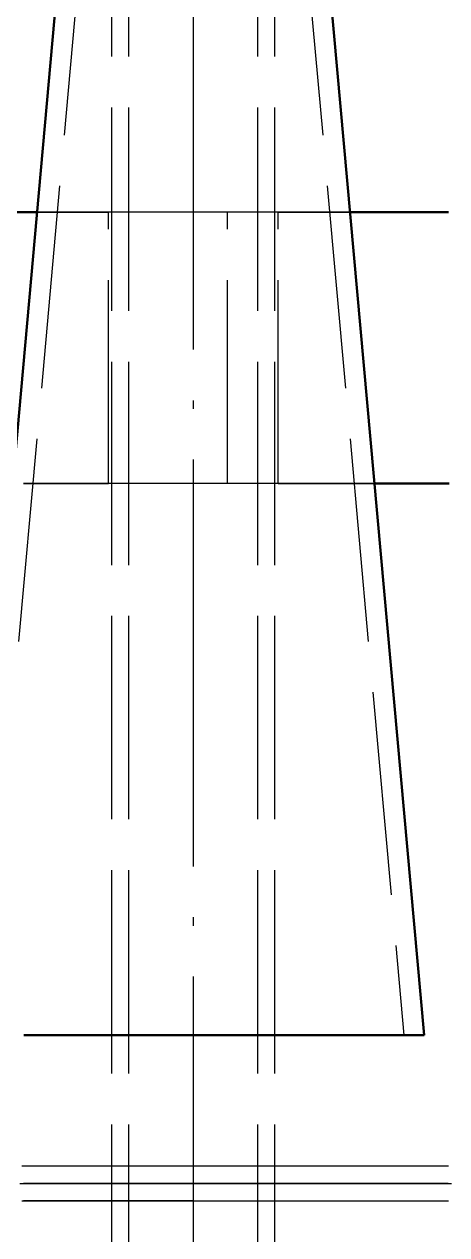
# Model space of a CAD drawing. Header units: millimetres. Extents: x 0 to 420, y 0 to 297.
# Drawn here: x 184.48 to 190.71, y 165.44 to 183.3 of the extents above; entities that cross this region are included whole.
import ezdxf

# ---------------------------------------------------------------- set-up
doc = ezdxf.new("R2010")
doc.units = ezdxf.units.MM
doc.linetypes.add('ISO02-TRAZOS', pattern=[3.75, 3, -0.75])
doc.linetypes.add('ISO04-TRAZO-PUNTO', pattern=[7.625, 6, -0.75, 0.125, -0.75])
for name, color, linetype, lineweight in [('01-VISIBLE', 7, 'CONTINUOUS', 50), ('02-OCULTA', 4, 'ISO02-TRAZOS', 25), ('03-EJE', 1, 'ISO04-TRAZO-PUNTO', 25)]:
    doc.layers.add(name, color=color, linetype=linetype, lineweight=lineweight)

msp = doc.modelspace()

# ---------------------------------------------------------------- linework, layer by layer
at = {"layer": '01-VISIBLE'}
for p, q in [((185.375, 188.385), (183.575, 168.385)), ((188.575, 188.385), (190.375, 168.385)), ((184.667, 180.525), (168.753, 180.525))]:
    msp.add_line(p, q, dxfattribs=at)
for points in [[(189.282, 180.525), (189.332, 180.525), (189.382, 180.525), (189.432, 180.525), (189.482, 180.525), (189.532, 180.525), (189.583, 180.525), (189.633, 180.525), (189.683, 180.525), (189.733, 180.525), (189.783, 180.525), (189.833, 180.525), (189.883, 180.525), (189.933, 180.525), (189.983, 180.525), (190.033, 180.525), (190.083, 180.525), (190.133, 180.525), (190.183, 180.525), (190.233, 180.525), (190.284, 180.525), (190.334, 180.525), (190.384, 180.525), (190.434, 180.525), (190.484, 180.525), (190.534, 180.525), (190.584, 180.525), (190.634, 180.525), (190.684, 180.525), (190.734, 180.525)], [(189.642, 176.525), (189.692, 176.525), (189.742, 176.525), (189.792, 176.525), (189.842, 176.525), (189.892, 176.525), (189.942, 176.525), (189.992, 176.525), (190.042, 176.525), (190.092, 176.525), (190.142, 176.525), (190.192, 176.525), (190.242, 176.525), (190.292, 176.525), (190.343, 176.525), (190.393, 176.525), (190.443, 176.525), (190.493, 176.525), (190.543, 176.525), (190.593, 176.525), (190.643, 176.525), (190.693, 176.525), (190.743, 176.525)], [(186.975, 168.385), (186.925, 168.385), (186.875, 168.385), (186.825, 168.385), (186.775, 168.385), (186.725, 168.385), (186.675, 168.385), (186.625, 168.385), (186.575, 168.385), (186.525, 168.385), (186.475, 168.385), (186.425, 168.385), (186.375, 168.385), (186.325, 168.385), (186.275, 168.385), (186.225, 168.385), (186.175, 168.385), (186.125, 168.385), (186.075, 168.385), (186.025, 168.385), (185.975, 168.385), (185.925, 168.385), (185.875, 168.385), (185.825, 168.385), (185.775, 168.385), (185.725, 168.385), (185.675, 168.385), (185.625, 168.385), (185.575, 168.385), (185.525, 168.385), (185.475, 168.385), (185.425, 168.385), (185.375, 168.385), (185.325, 168.385), (185.275, 168.385), (185.225, 168.385), (185.175, 168.385), (185.125, 168.385), (185.075, 168.385), (185.025, 168.385), (184.975, 168.385), (184.925, 168.385), (184.875, 168.385), (184.825, 168.385), (184.775, 168.385), (184.725, 168.385), (184.675, 168.385), (184.625, 168.385), (184.575, 168.385), (184.525, 168.385), (184.475, 168.385)], [(190.375, 168.385), (190.325, 168.385), (190.275, 168.385), (190.225, 168.385), (190.175, 168.385), (190.125, 168.385), (190.075, 168.385), (190.025, 168.385), (189.975, 168.385), (189.925, 168.385), (189.875, 168.385), (189.825, 168.385), (189.775, 168.385), (189.725, 168.385), (189.675, 168.385), (189.625, 168.385), (189.575, 168.385), (189.525, 168.385), (189.475, 168.385), (189.425, 168.385), (189.375, 168.385), (189.325, 168.385), (189.275, 168.385), (189.225, 168.385), (189.175, 168.385), (189.125, 168.385), (189.075, 168.385), (189.025, 168.385), (188.975, 168.385), (188.925, 168.385), (188.875, 168.385), (188.825, 168.385), (188.775, 168.385), (188.725, 168.385), (188.675, 168.385), (188.625, 168.385), (188.575, 168.385), (188.525, 168.385), (188.475, 168.385), (188.425, 168.385), (188.375, 168.385), (188.325, 168.385), (188.275, 168.385), (188.225, 168.385), (188.175, 168.385), (188.125, 168.385), (188.075, 168.385), (188.025, 168.385), (187.975, 168.385), (187.925, 168.385), (187.875, 168.385), (187.825, 168.385), (187.775, 168.385), (187.725, 168.385), (187.675, 168.385), (187.625, 168.385), (187.575, 168.385), (187.525, 168.385), (187.475, 168.385), (187.425, 168.385), (187.375, 168.385), (187.325, 168.385), (187.275, 168.385), (187.225, 168.385), (187.175, 168.385), (187.125, 168.385), (187.075, 168.385), (187.025, 168.385), (186.975, 168.385)]]:
    msp.add_lwpolyline(points, dxfattribs=at)
at = {"layer": '02-OCULTA'}
for p, q in [((185.775, 160.32), (185.775, 217.31)), ((186.025, 160.32), (186.025, 217.31)), ((187.925, 160.32), (187.925, 217.31)), ((188.175, 160.32), (188.175, 217.31)), ((185.675, 188.385), (183.875, 168.385)), ((188.275, 188.385), (190.075, 168.385)), ((187.475, 180.525), (160, 180.525)), ((187.475, 180.525), (184.667, 180.525)), ((185.725, 176.525), (185.725, 180.525)), ((185.725, 176.525), (185.725, 180.525)), ((188.225, 180.525), (185.725, 180.525)), ((185.725, 176.525), (185.725, 180.525)), ((188.225, 180.525), (185.725, 180.525)), ((185.725, 176.525), (185.725, 180.525)), ((188.225, 180.525), (187.475, 180.525)), ((187.475, 176.525), (187.475, 180.525)), ((188.225, 180.525), (187.475, 180.525)), ((187.475, 176.525), (187.475, 180.525)), ((187.475, 176.525), (187.475, 180.525)), ((187.475, 176.525), (187.475, 180.525)), ((188.225, 176.525), (188.225, 180.525)), ((188.225, 176.525), (188.225, 180.525)), ((188.225, 176.525), (188.225, 180.525)), ((188.225, 176.525), (188.225, 180.525)), ((188.225, 176.525), (188.225, 180.525)), ((188.225, 176.525), (188.225, 180.525)), ((188.225, 176.525), (188.225, 180.525)), ((188.225, 176.525), (188.225, 180.525)), ((187.475, 176.525), (160, 176.525)), ((187.475, 176.525), (184.307, 176.525)), ((188.225, 176.525), (185.725, 176.525)), ((188.225, 176.525), (185.725, 176.525)), ((188.225, 176.525), (187.475, 176.525)), ((188.225, 176.525), (187.475, 176.525))]:
    msp.add_line(p, q, dxfattribs=at)
for points in [[(185.725, 180.525), (185.675, 180.525), (185.624, 180.525), (185.574, 180.525), (185.524, 180.525), (185.474, 180.525), (185.424, 180.525), (185.374, 180.525), (185.324, 180.525), (185.273, 180.525), (185.223, 180.525), (185.173, 180.525), (185.123, 180.525), (185.073, 180.525), (185.023, 180.525), (184.973, 180.525), (184.922, 180.525), (184.872, 180.525), (184.822, 180.525), (184.772, 180.525), (184.722, 180.525), (184.672, 180.525), (184.622, 180.525), (184.571, 180.525), (184.521, 180.525), (184.471, 180.525)], [(184.471, 180.525), (184.521, 180.525), (184.571, 180.525), (184.622, 180.525), (184.672, 180.525), (184.722, 180.525), (184.772, 180.525), (184.822, 180.525), (184.872, 180.525), (184.922, 180.525), (184.973, 180.525), (185.023, 180.525), (185.073, 180.525), (185.123, 180.525), (185.173, 180.525), (185.223, 180.525), (185.273, 180.525), (185.324, 180.525), (185.374, 180.525), (185.424, 180.525), (185.474, 180.525), (185.524, 180.525), (185.574, 180.525), (185.624, 180.525), (185.675, 180.525), (185.725, 180.525)], [(188.225, 180.525), (188.275, 180.525), (188.325, 180.525), (188.375, 180.525), (188.425, 180.525), (188.475, 180.525), (188.526, 180.525), (188.576, 180.525), (188.626, 180.525), (188.676, 180.525), (188.726, 180.525), (188.776, 180.525), (188.826, 180.525), (188.876, 180.525), (188.927, 180.525), (188.977, 180.525), (189.027, 180.525), (189.077, 180.525), (189.127, 180.525), (189.177, 180.525), (189.227, 180.525), (189.278, 180.525), (189.328, 180.525), (189.378, 180.525), (189.428, 180.525), (189.478, 180.525), (189.528, 180.525), (189.578, 180.525), (189.629, 180.525), (189.679, 180.525), (189.729, 180.525), (189.779, 180.525), (189.829, 180.525), (189.879, 180.525), (189.929, 180.525), (189.98, 180.525), (190.03, 180.525), (190.08, 180.525), (190.13, 180.525), (190.18, 180.525), (190.23, 180.525), (190.28, 180.525), (190.331, 180.525), (190.381, 180.525), (190.431, 180.525), (190.481, 180.525), (190.531, 180.525), (190.581, 180.525), (190.631, 180.525), (190.681, 180.525), (190.732, 180.525)], [(190.732, 180.525), (190.681, 180.525), (190.631, 180.525), (190.581, 180.525), (190.531, 180.525), (190.481, 180.525), (190.431, 180.525), (190.381, 180.525), (190.331, 180.525), (190.28, 180.525), (190.23, 180.525), (190.18, 180.525), (190.13, 180.525), (190.08, 180.525), (190.03, 180.525), (189.98, 180.525), (189.929, 180.525), (189.879, 180.525), (189.829, 180.525), (189.779, 180.525), (189.729, 180.525), (189.679, 180.525), (189.629, 180.525), (189.578, 180.525), (189.528, 180.525), (189.478, 180.525), (189.428, 180.525), (189.378, 180.525), (189.328, 180.525), (189.278, 180.525), (189.227, 180.525), (189.177, 180.525), (189.127, 180.525), (189.077, 180.525), (189.027, 180.525), (188.977, 180.525), (188.927, 180.525), (188.876, 180.525), (188.826, 180.525), (188.776, 180.525), (188.726, 180.525), (188.676, 180.525), (188.626, 180.525), (188.576, 180.525), (188.526, 180.525), (188.475, 180.525), (188.425, 180.525), (188.375, 180.525), (188.325, 180.525), (188.275, 180.525), (188.225, 180.525)], [(188.225, 180.525), (188.275, 180.525), (188.325, 180.525), (188.376, 180.525), (188.426, 180.525), (188.476, 180.525), (188.527, 180.525), (188.577, 180.525), (188.627, 180.525), (188.678, 180.525), (188.728, 180.525), (188.779, 180.525), (188.829, 180.525), (188.879, 180.525), (188.93, 180.525), (188.98, 180.525), (189.03, 180.525), (189.081, 180.525), (189.131, 180.525), (189.181, 180.525), (189.232, 180.525), (189.282, 180.525)], [(190.729, 180.525), (190.679, 180.525), (190.629, 180.525), (190.579, 180.525), (190.529, 180.525), (190.479, 180.525), (190.429, 180.525), (190.379, 180.525), (190.329, 180.525), (190.279, 180.525), (190.229, 180.525), (190.178, 180.525), (190.128, 180.525), (190.078, 180.525), (190.028, 180.525), (189.978, 180.525), (189.928, 180.525), (189.878, 180.525), (189.828, 180.525), (189.778, 180.525), (189.728, 180.525), (189.677, 180.525), (189.627, 180.525), (189.577, 180.525), (189.527, 180.525), (189.477, 180.525), (189.427, 180.525), (189.377, 180.525), (189.327, 180.525), (189.277, 180.525), (189.227, 180.525), (189.177, 180.525), (189.126, 180.525), (189.076, 180.525), (189.026, 180.525), (188.976, 180.525), (188.926, 180.525), (188.876, 180.525), (188.826, 180.525), (188.776, 180.525), (188.726, 180.525), (188.676, 180.525), (188.625, 180.525), (188.575, 180.525), (188.525, 180.525), (188.475, 180.525), (188.425, 180.525), (188.375, 180.525), (188.325, 180.525), (188.275, 180.525), (188.225, 180.525)], [(185.725, 176.525), (185.675, 176.525), (185.624, 176.525), (185.574, 176.525), (185.524, 176.525), (185.474, 176.525), (185.424, 176.525), (185.374, 176.525), (185.324, 176.525), (185.273, 176.525), (185.223, 176.525), (185.173, 176.525), (185.123, 176.525), (185.073, 176.525), (185.023, 176.525), (184.973, 176.525), (184.922, 176.525), (184.872, 176.525), (184.822, 176.525), (184.772, 176.525), (184.722, 176.525), (184.672, 176.525), (184.622, 176.525), (184.571, 176.525), (184.521, 176.525), (184.471, 176.525)], [(184.471, 176.525), (184.521, 176.525), (184.571, 176.525), (184.622, 176.525), (184.672, 176.525), (184.722, 176.525), (184.772, 176.525), (184.822, 176.525), (184.872, 176.525), (184.922, 176.525), (184.973, 176.525), (185.023, 176.525), (185.073, 176.525), (185.123, 176.525), (185.173, 176.525), (185.223, 176.525), (185.273, 176.525), (185.324, 176.525), (185.374, 176.525), (185.424, 176.525), (185.474, 176.525), (185.524, 176.525), (185.574, 176.525), (185.624, 176.525), (185.675, 176.525), (185.725, 176.525)], [(188.225, 176.525), (188.275, 176.525), (188.325, 176.525), (188.375, 176.525), (188.425, 176.525), (188.475, 176.525), (188.526, 176.525), (188.576, 176.525), (188.626, 176.525), (188.676, 176.525), (188.726, 176.525), (188.776, 176.525), (188.826, 176.525), (188.876, 176.525), (188.927, 176.525), (188.977, 176.525), (189.027, 176.525), (189.077, 176.525), (189.127, 176.525), (189.177, 176.525), (189.227, 176.525), (189.278, 176.525), (189.328, 176.525), (189.378, 176.525), (189.428, 176.525), (189.478, 176.525), (189.528, 176.525), (189.578, 176.525), (189.629, 176.525), (189.679, 176.525), (189.729, 176.525), (189.779, 176.525), (189.829, 176.525), (189.879, 176.525), (189.929, 176.525), (189.98, 176.525), (190.03, 176.525), (190.08, 176.525), (190.13, 176.525), (190.18, 176.525), (190.23, 176.525), (190.28, 176.525), (190.331, 176.525), (190.381, 176.525), (190.431, 176.525), (190.481, 176.525), (190.531, 176.525), (190.581, 176.525), (190.631, 176.525), (190.681, 176.525), (190.732, 176.525)], [(190.732, 176.525), (190.681, 176.525), (190.631, 176.525), (190.581, 176.525), (190.531, 176.525), (190.481, 176.525), (190.431, 176.525), (190.381, 176.525), (190.331, 176.525), (190.28, 176.525), (190.23, 176.525), (190.18, 176.525), (190.13, 176.525), (190.08, 176.525), (190.03, 176.525), (189.98, 176.525), (189.929, 176.525), (189.879, 176.525), (189.829, 176.525), (189.779, 176.525), (189.729, 176.525), (189.679, 176.525), (189.629, 176.525), (189.578, 176.525), (189.528, 176.525), (189.478, 176.525), (189.428, 176.525), (189.378, 176.525), (189.328, 176.525), (189.278, 176.525), (189.227, 176.525), (189.177, 176.525), (189.127, 176.525), (189.077, 176.525), (189.027, 176.525), (188.977, 176.525), (188.927, 176.525), (188.876, 176.525), (188.826, 176.525), (188.776, 176.525), (188.726, 176.525), (188.676, 176.525), (188.626, 176.525), (188.576, 176.525), (188.526, 176.525), (188.475, 176.525), (188.425, 176.525), (188.375, 176.525), (188.325, 176.525), (188.275, 176.525), (188.225, 176.525)], [(188.225, 176.525), (188.275, 176.525), (188.326, 176.525), (188.377, 176.525), (188.427, 176.525), (188.478, 176.525), (188.528, 176.525), (188.579, 176.525), (188.63, 176.525), (188.68, 176.525), (188.731, 176.525), (188.782, 176.525), (188.832, 176.525), (188.883, 176.525), (188.933, 176.525), (188.984, 176.525), (189.035, 176.525), (189.085, 176.525), (189.136, 176.525), (189.186, 176.525), (189.237, 176.525), (189.288, 176.525), (189.338, 176.525), (189.389, 176.525), (189.44, 176.525), (189.49, 176.525), (189.541, 176.525), (189.591, 176.525), (189.642, 176.525)], [(190.729, 176.525), (190.679, 176.525), (190.629, 176.525), (190.579, 176.525), (190.529, 176.525), (190.479, 176.525), (190.429, 176.525), (190.379, 176.525), (190.329, 176.525), (190.279, 176.525), (190.229, 176.525), (190.178, 176.525), (190.128, 176.525), (190.078, 176.525), (190.028, 176.525), (189.978, 176.525), (189.928, 176.525), (189.878, 176.525), (189.828, 176.525), (189.778, 176.525), (189.728, 176.525), (189.677, 176.525), (189.627, 176.525), (189.577, 176.525), (189.527, 176.525), (189.477, 176.525), (189.427, 176.525), (189.377, 176.525), (189.327, 176.525), (189.277, 176.525), (189.227, 176.525), (189.177, 176.525), (189.126, 176.525), (189.076, 176.525), (189.026, 176.525), (188.976, 176.525), (188.926, 176.525), (188.876, 176.525), (188.826, 176.525), (188.776, 176.525), (188.726, 176.525), (188.676, 176.525), (188.625, 176.525), (188.575, 176.525), (188.525, 176.525), (188.475, 176.525), (188.425, 176.525), (188.375, 176.525), (188.325, 176.525), (188.275, 176.525), (188.225, 176.525)], [(184.475, 168.385), (184.525, 168.385), (184.575, 168.385), (184.625, 168.385), (184.675, 168.385), (184.725, 168.385), (184.775, 168.385), (184.825, 168.385), (184.875, 168.385), (184.925, 168.385), (184.975, 168.385), (185.025, 168.385), (185.075, 168.385), (185.125, 168.385), (185.175, 168.385), (185.225, 168.385), (185.275, 168.385), (185.325, 168.385), (185.375, 168.385), (185.425, 168.385), (185.475, 168.385), (185.525, 168.385), (185.575, 168.385), (185.625, 168.385), (185.675, 168.385), (185.725, 168.385), (185.775, 168.385), (185.825, 168.385), (185.875, 168.385), (185.925, 168.385), (185.975, 168.385), (186.025, 168.385), (186.075, 168.385), (186.125, 168.385), (186.175, 168.385), (186.225, 168.385), (186.275, 168.385), (186.325, 168.385), (186.375, 168.385), (186.425, 168.385), (186.475, 168.385), (186.525, 168.385), (186.575, 168.385), (186.625, 168.385), (186.675, 168.385), (186.725, 168.385), (186.775, 168.385), (186.825, 168.385), (186.875, 168.385), (186.925, 168.385), (186.975, 168.385), (187.025, 168.385), (187.075, 168.385), (187.125, 168.385), (187.175, 168.385), (187.225, 168.385), (187.275, 168.385), (187.325, 168.385), (187.375, 168.385), (187.425, 168.385), (187.475, 168.385), (187.525, 168.385), (187.575, 168.385), (187.625, 168.385), (187.675, 168.385), (187.725, 168.385), (187.775, 168.385), (187.825, 168.385), (187.875, 168.385), (187.925, 168.385), (187.975, 168.385), (188.025, 168.385), (188.075, 168.385), (188.125, 168.385), (188.175, 168.385), (188.225, 168.385), (188.275, 168.385), (188.325, 168.385), (188.375, 168.385), (188.425, 168.385), (188.475, 168.385), (188.525, 168.385), (188.575, 168.385), (188.625, 168.385), (188.675, 168.385), (188.725, 168.385), (188.775, 168.385), (188.825, 168.385), (188.875, 168.385), (188.925, 168.385), (188.975, 168.385), (189.025, 168.385), (189.075, 168.385), (189.125, 168.385), (189.175, 168.385), (189.225, 168.385), (189.275, 168.385), (189.325, 168.385), (189.375, 168.385), (189.425, 168.385), (189.475, 168.385), (189.525, 168.385), (189.575, 168.385), (189.625, 168.385), (189.675, 168.385), (189.725, 168.385), (189.775, 168.385), (189.825, 168.385), (189.875, 168.385), (189.925, 168.385), (189.975, 168.385), (190.025, 168.385), (190.075, 168.385), (190.125, 168.385), (190.175, 168.385), (190.225, 168.385), (190.275, 168.385), (190.325, 168.385), (190.375, 168.385)], [(186.975, 168.385), (186.925, 168.385), (186.875, 168.385), (186.825, 168.385), (186.775, 168.385), (186.725, 168.385), (186.675, 168.385), (186.625, 168.385), (186.575, 168.385), (186.525, 168.385), (186.475, 168.385), (186.425, 168.385), (186.375, 168.385), (186.325, 168.385), (186.275, 168.385), (186.225, 168.385), (186.175, 168.385), (186.125, 168.385), (186.075, 168.385), (186.025, 168.385), (185.975, 168.385), (185.925, 168.385), (185.875, 168.385), (185.825, 168.385), (185.775, 168.385), (185.725, 168.385), (185.675, 168.385), (185.625, 168.385), (185.575, 168.385), (185.525, 168.385), (185.475, 168.385), (185.425, 168.385), (185.375, 168.385), (185.325, 168.385), (185.275, 168.385), (185.225, 168.385), (185.175, 168.385), (185.125, 168.385), (185.075, 168.385), (185.025, 168.385), (184.975, 168.385), (184.925, 168.385), (184.875, 168.385), (184.825, 168.385), (184.775, 168.385), (184.725, 168.385), (184.675, 168.385), (184.625, 168.385), (184.575, 168.385), (184.525, 168.385), (184.475, 168.385)], [(184.475, 168.385), (184.525, 168.385), (184.575, 168.385), (184.625, 168.385), (184.675, 168.385), (184.725, 168.385), (184.775, 168.385), (184.825, 168.385), (184.875, 168.385), (184.925, 168.385), (184.975, 168.385), (185.025, 168.385), (185.075, 168.385), (185.125, 168.385), (185.175, 168.385), (185.225, 168.385), (185.275, 168.385), (185.325, 168.385), (185.375, 168.385), (185.425, 168.385), (185.475, 168.385), (185.525, 168.385), (185.575, 168.385), (185.625, 168.385), (185.675, 168.385), (185.725, 168.385), (185.775, 168.385), (185.825, 168.385), (185.875, 168.385), (185.925, 168.385), (185.975, 168.385), (186.025, 168.385), (186.075, 168.385), (186.125, 168.385), (186.175, 168.385), (186.225, 168.385), (186.275, 168.385), (186.325, 168.385), (186.375, 168.385), (186.425, 168.385), (186.475, 168.385), (186.525, 168.385), (186.575, 168.385), (186.625, 168.385), (186.675, 168.385), (186.725, 168.385), (186.775, 168.385), (186.825, 168.385), (186.875, 168.385), (186.925, 168.385), (186.975, 168.385), (187.025, 168.385), (187.075, 168.385), (187.125, 168.385), (187.175, 168.385), (187.225, 168.385), (187.275, 168.385), (187.325, 168.385), (187.375, 168.385), (187.425, 168.385), (187.475, 168.385), (187.525, 168.385), (187.575, 168.385), (187.625, 168.385), (187.675, 168.385), (187.725, 168.385), (187.775, 168.385), (187.825, 168.385), (187.875, 168.385), (187.925, 168.385), (187.975, 168.385), (188.025, 168.385), (188.075, 168.385), (188.125, 168.385), (188.175, 168.385), (188.225, 168.385), (188.275, 168.385), (188.325, 168.385), (188.375, 168.385), (188.425, 168.385), (188.475, 168.385), (188.525, 168.385), (188.575, 168.385), (188.625, 168.385), (188.675, 168.385), (188.725, 168.385), (188.775, 168.385), (188.825, 168.385), (188.875, 168.385), (188.925, 168.385), (188.975, 168.385), (189.025, 168.385), (189.075, 168.385), (189.125, 168.385), (189.175, 168.385), (189.225, 168.385), (189.275, 168.385), (189.325, 168.385), (189.375, 168.385), (189.425, 168.385), (189.475, 168.385), (189.525, 168.385), (189.575, 168.385), (189.625, 168.385), (189.675, 168.385), (189.725, 168.385), (189.775, 168.385), (189.825, 168.385), (189.875, 168.385), (189.925, 168.385), (189.975, 168.385), (190.025, 168.385), (190.075, 168.385)], [(190.075, 168.385), (190.025, 168.385), (189.975, 168.385), (189.925, 168.385), (189.875, 168.385), (189.825, 168.385), (189.775, 168.385), (189.725, 168.385), (189.675, 168.385), (189.625, 168.385), (189.575, 168.385), (189.525, 168.385), (189.475, 168.385), (189.425, 168.385), (189.375, 168.385), (189.325, 168.385), (189.275, 168.385), (189.225, 168.385), (189.175, 168.385), (189.125, 168.385), (189.075, 168.385), (189.025, 168.385), (188.975, 168.385), (188.925, 168.385), (188.875, 168.385), (188.825, 168.385), (188.775, 168.385), (188.725, 168.385), (188.675, 168.385), (188.625, 168.385), (188.575, 168.385), (188.525, 168.385), (188.475, 168.385), (188.425, 168.385), (188.375, 168.385), (188.325, 168.385), (188.275, 168.385), (188.225, 168.385), (188.175, 168.385), (188.125, 168.385), (188.075, 168.385), (188.025, 168.385), (187.975, 168.385), (187.925, 168.385), (187.875, 168.385), (187.825, 168.385), (187.775, 168.385), (187.725, 168.385), (187.675, 168.385), (187.625, 168.385), (187.575, 168.385), (187.525, 168.385), (187.475, 168.385), (187.425, 168.385), (187.375, 168.385), (187.325, 168.385), (187.275, 168.385), (187.225, 168.385), (187.175, 168.385), (187.125, 168.385), (187.075, 168.385), (187.025, 168.385), (186.975, 168.385)], [(190.733, 166.456), (190.664, 166.456), (190.596, 166.456), (190.528, 166.456), (190.459, 166.456), (190.391, 166.456), (190.323, 166.456), (190.254, 166.456), (190.186, 166.456), (190.118, 166.456), (190.049, 166.456), (189.981, 166.456), (189.913, 166.456), (189.844, 166.456), (189.776, 166.456), (189.708, 166.456), (189.639, 166.456), (189.571, 166.456), (189.503, 166.456), (189.434, 166.456), (189.366, 166.456), (189.298, 166.456), (189.229, 166.456), (189.161, 166.456), (189.093, 166.456), (189.024, 166.456), (188.956, 166.456), (188.888, 166.456), (188.819, 166.456), (188.751, 166.456), (188.683, 166.456), (188.614, 166.456), (188.546, 166.456), (188.478, 166.456), (188.409, 166.456), (188.341, 166.456), (188.273, 166.456), (188.205, 166.456), (188.136, 166.456), (188.068, 166.456), (188, 166.456), (187.931, 166.456), (187.863, 166.456), (187.795, 166.456), (187.726, 166.456), (187.658, 166.456), (187.59, 166.456), (187.521, 166.456), (187.453, 166.456), (187.385, 166.456), (187.316, 166.456), (187.248, 166.456), (187.18, 166.456), (187.111, 166.456), (187.043, 166.456), (186.975, 166.456), (186.906, 166.456), (186.838, 166.456), (186.77, 166.456), (186.701, 166.456), (186.633, 166.456), (186.565, 166.456), (186.496, 166.456), (186.428, 166.456), (186.36, 166.456), (186.291, 166.456), (186.223, 166.456), (186.155, 166.456), (186.086, 166.456), (186.018, 166.456), (185.95, 166.456), (185.881, 166.456), (185.813, 166.456), (185.745, 166.456), (185.676, 166.456), (185.608, 166.456), (185.54, 166.456), (185.472, 166.456), (185.403, 166.456), (185.335, 166.456), (185.267, 166.456), (185.198, 166.456), (185.13, 166.456), (185.062, 166.456), (184.993, 166.456), (184.925, 166.456), (184.857, 166.456), (184.788, 166.456), (184.72, 166.456), (184.652, 166.456), (184.583, 166.456), (184.515, 166.456), (184.447, 166.456)], [(186.975, 166.456), (186.925, 166.456), (186.875, 166.456), (186.825, 166.456), (186.774, 166.456), (186.724, 166.456), (186.674, 166.456), (186.624, 166.456), (186.574, 166.456), (186.524, 166.456), (186.474, 166.456), (186.424, 166.456), (186.374, 166.456), (186.324, 166.456), (186.274, 166.456), (186.224, 166.456), (186.174, 166.456), (186.124, 166.456), (186.074, 166.456), (186.024, 166.456), (185.974, 166.456), (185.924, 166.456), (185.873, 166.456), (185.823, 166.456), (185.773, 166.456), (185.723, 166.456), (185.673, 166.456), (185.623, 166.456), (185.573, 166.456), (185.523, 166.456), (185.473, 166.456), (185.423, 166.456), (185.373, 166.456), (185.323, 166.456), (185.273, 166.456), (185.223, 166.456), (185.173, 166.456), (185.123, 166.456), (185.073, 166.456), (185.023, 166.456), (184.972, 166.456), (184.922, 166.456), (184.872, 166.456), (184.822, 166.456), (184.772, 166.456), (184.722, 166.456), (184.672, 166.456), (184.622, 166.456), (184.572, 166.456), (184.522, 166.456), (184.472, 166.456)], [(190.729, 166.456), (190.679, 166.456), (190.629, 166.456), (190.579, 166.456), (190.529, 166.456), (190.479, 166.456), (190.428, 166.456), (190.378, 166.456), (190.328, 166.456), (190.278, 166.456), (190.228, 166.456), (190.178, 166.456), (190.128, 166.456), (190.078, 166.456), (190.028, 166.456), (189.978, 166.456), (189.928, 166.456), (189.878, 166.456), (189.828, 166.456), (189.778, 166.456), (189.728, 166.456), (189.678, 166.456), (189.628, 166.456), (189.578, 166.456), (189.527, 166.456), (189.477, 166.456), (189.427, 166.456), (189.377, 166.456), (189.327, 166.456), (189.277, 166.456), (189.227, 166.456), (189.177, 166.456), (189.127, 166.456), (189.077, 166.456), (189.027, 166.456), (188.977, 166.456), (188.927, 166.456), (188.877, 166.456), (188.827, 166.456), (188.777, 166.456), (188.727, 166.456), (188.677, 166.456), (188.626, 166.456), (188.576, 166.456), (188.526, 166.456), (188.476, 166.456), (188.426, 166.456), (188.376, 166.456), (188.326, 166.456), (188.276, 166.456), (188.226, 166.456), (188.176, 166.456), (188.126, 166.456), (188.076, 166.456), (188.026, 166.456), (187.976, 166.456), (187.926, 166.456), (187.876, 166.456), (187.826, 166.456), (187.776, 166.456), (187.725, 166.456), (187.675, 166.456), (187.625, 166.456), (187.575, 166.456), (187.525, 166.456), (187.475, 166.456), (187.425, 166.456), (187.375, 166.456), (187.325, 166.456), (187.275, 166.456), (187.225, 166.456), (187.175, 166.456), (187.125, 166.456), (187.075, 166.456), (187.025, 166.456), (186.975, 166.456)], [(184.417, 166.2), (184.486, 166.2), (184.555, 166.2), (184.624, 166.2), (184.694, 166.2), (184.763, 166.2), (184.832, 166.2), (184.901, 166.2), (184.97, 166.2), (185.039, 166.2), (185.108, 166.2), (185.177, 166.2), (185.247, 166.2), (185.316, 166.2), (185.385, 166.2), (185.454, 166.2), (185.523, 166.2), (185.592, 166.2), (185.661, 166.2), (185.73, 166.2), (185.8, 166.2), (185.869, 166.2), (185.938, 166.2), (186.007, 166.2), (186.076, 166.2), (186.145, 166.2), (186.214, 166.2), (186.283, 166.2), (186.353, 166.2), (186.422, 166.2), (186.491, 166.2), (186.56, 166.2), (186.629, 166.2), (186.698, 166.2), (186.767, 166.2), (186.836, 166.2), (186.906, 166.2), (186.975, 166.2), (187.044, 166.2), (187.113, 166.2), (187.182, 166.2), (187.251, 166.2), (187.32, 166.2), (187.389, 166.2), (187.459, 166.2), (187.528, 166.2), (187.597, 166.2), (187.666, 166.2), (187.735, 166.2), (187.804, 166.2), (187.873, 166.2), (187.942, 166.2), (188.012, 166.2), (188.081, 166.2), (188.15, 166.2), (188.219, 166.2), (188.288, 166.2), (188.357, 166.2), (188.426, 166.2), (188.495, 166.2), (188.565, 166.2), (188.634, 166.2), (188.703, 166.2), (188.772, 166.2), (188.841, 166.2), (188.91, 166.2), (188.979, 166.2), (189.048, 166.2), (189.118, 166.2), (189.187, 166.2), (189.256, 166.2), (189.325, 166.2), (189.394, 166.2), (189.463, 166.2), (189.532, 166.2), (189.601, 166.2), (189.671, 166.2), (189.74, 166.2), (189.809, 166.2), (189.878, 166.2), (189.947, 166.2), (190.016, 166.2), (190.085, 166.2), (190.154, 166.2), (190.224, 166.2), (190.293, 166.2), (190.362, 166.2), (190.431, 166.2), (190.5, 166.2), (190.569, 166.2), (190.638, 166.2), (190.707, 166.2), (190.777, 166.2)], [(184.417, 166.2), (184.486, 166.2), (184.555, 166.2), (184.624, 166.2), (184.694, 166.2), (184.763, 166.2), (184.832, 166.2), (184.901, 166.2), (184.97, 166.2), (185.039, 166.2), (185.108, 166.2), (185.177, 166.2), (185.247, 166.2), (185.316, 166.2), (185.385, 166.2), (185.454, 166.2), (185.523, 166.2), (185.592, 166.2), (185.661, 166.2), (185.73, 166.2), (185.8, 166.2), (185.869, 166.2), (185.938, 166.2), (186.007, 166.2), (186.076, 166.2), (186.145, 166.2), (186.214, 166.2), (186.283, 166.2), (186.353, 166.2), (186.422, 166.2), (186.491, 166.2), (186.56, 166.2), (186.629, 166.2), (186.698, 166.2), (186.767, 166.2), (186.836, 166.2), (186.906, 166.2), (186.975, 166.2), (187.044, 166.2), (187.113, 166.2), (187.182, 166.2), (187.251, 166.2), (187.32, 166.2), (187.389, 166.2), (187.459, 166.2), (187.528, 166.2), (187.597, 166.2), (187.666, 166.2), (187.735, 166.2), (187.804, 166.2), (187.873, 166.2), (187.942, 166.2), (188.012, 166.2), (188.081, 166.2), (188.15, 166.2), (188.219, 166.2), (188.288, 166.2), (188.357, 166.2), (188.426, 166.2), (188.495, 166.2), (188.565, 166.2), (188.634, 166.2), (188.703, 166.2), (188.772, 166.2), (188.841, 166.2), (188.91, 166.2), (188.979, 166.2), (189.048, 166.2), (189.118, 166.2), (189.187, 166.2), (189.256, 166.2), (189.325, 166.2), (189.394, 166.2), (189.463, 166.2), (189.532, 166.2), (189.601, 166.2), (189.671, 166.2), (189.74, 166.2), (189.809, 166.2), (189.878, 166.2), (189.947, 166.2), (190.016, 166.2), (190.085, 166.2), (190.154, 166.2), (190.224, 166.2), (190.293, 166.2), (190.362, 166.2), (190.431, 166.2), (190.5, 166.2), (190.569, 166.2), (190.638, 166.2), (190.707, 166.2), (190.777, 166.2)], [(186.975, 166.2), (186.925, 166.2), (186.874, 166.2), (186.824, 166.2), (186.774, 166.2), (186.724, 166.2), (186.674, 166.2), (186.624, 166.2), (186.574, 166.2), (186.524, 166.2), (186.474, 166.2), (186.424, 166.2), (186.374, 166.2), (186.323, 166.2), (186.273, 166.2), (186.223, 166.2), (186.173, 166.2), (186.123, 166.2), (186.073, 166.2), (186.023, 166.2), (185.973, 166.2), (185.923, 166.2), (185.873, 166.2), (185.823, 166.2), (185.772, 166.2), (185.722, 166.2), (185.672, 166.2), (185.622, 166.2), (185.572, 166.2), (185.522, 166.2), (185.472, 166.2), (185.422, 166.2), (185.372, 166.2), (185.322, 166.2), (185.272, 166.2), (185.221, 166.2), (185.171, 166.2), (185.121, 166.2), (185.071, 166.2), (185.021, 166.2), (184.971, 166.2), (184.921, 166.2), (184.871, 166.2), (184.821, 166.2), (184.771, 166.2), (184.721, 166.2), (184.67, 166.2), (184.62, 166.2), (184.57, 166.2), (184.52, 166.2), (184.47, 166.2)], [(186.975, 166.2), (186.925, 166.2), (186.874, 166.2), (186.824, 166.2), (186.774, 166.2), (186.724, 166.2), (186.674, 166.2), (186.624, 166.2), (186.574, 166.2), (186.524, 166.2), (186.474, 166.2), (186.424, 166.2), (186.374, 166.2), (186.323, 166.2), (186.273, 166.2), (186.223, 166.2), (186.173, 166.2), (186.123, 166.2), (186.073, 166.2), (186.023, 166.2), (185.973, 166.2), (185.923, 166.2), (185.873, 166.2), (185.823, 166.2), (185.772, 166.2), (185.722, 166.2), (185.672, 166.2), (185.622, 166.2), (185.572, 166.2), (185.522, 166.2), (185.472, 166.2), (185.422, 166.2), (185.372, 166.2), (185.322, 166.2), (185.272, 166.2), (185.221, 166.2), (185.171, 166.2), (185.121, 166.2), (185.071, 166.2), (185.021, 166.2), (184.971, 166.2), (184.921, 166.2), (184.871, 166.2), (184.821, 166.2), (184.771, 166.2), (184.721, 166.2), (184.67, 166.2), (184.62, 166.2), (184.57, 166.2), (184.52, 166.2), (184.47, 166.2)], [(186.975, 166.2), (186.925, 166.2), (186.875, 166.2), (186.825, 166.2), (186.775, 166.2), (186.725, 166.2), (186.675, 166.2), (186.625, 166.2), (186.575, 166.2), (186.524, 166.2), (186.474, 166.2), (186.424, 166.2), (186.374, 166.2), (186.324, 166.2), (186.274, 166.2), (186.224, 166.2), (186.174, 166.2), (186.124, 166.2), (186.074, 166.2), (186.024, 166.2), (185.974, 166.2), (185.924, 166.2), (185.874, 166.2), (185.824, 166.2), (185.774, 166.2), (185.724, 166.2), (185.674, 166.2), (185.624, 166.2), (185.574, 166.2), (185.524, 166.2), (185.474, 166.2), (185.424, 166.2), (185.374, 166.2), (185.324, 166.2), (185.274, 166.2), (185.224, 166.2), (185.174, 166.2), (185.124, 166.2), (185.074, 166.2), (185.024, 166.2), (184.974, 166.2), (184.924, 166.2), (184.874, 166.2), (184.824, 166.2), (184.774, 166.2), (184.724, 166.2), (184.674, 166.2), (184.624, 166.2), (184.574, 166.2), (184.524, 166.2), (184.474, 166.2)], [(186.975, 166.2), (186.925, 166.2), (186.875, 166.2), (186.825, 166.2), (186.775, 166.2), (186.725, 166.2), (186.675, 166.2), (186.625, 166.2), (186.575, 166.2), (186.524, 166.2), (186.474, 166.2), (186.424, 166.2), (186.374, 166.2), (186.324, 166.2), (186.274, 166.2), (186.224, 166.2), (186.174, 166.2), (186.124, 166.2), (186.074, 166.2), (186.024, 166.2), (185.974, 166.2), (185.924, 166.2), (185.874, 166.2), (185.824, 166.2), (185.774, 166.2), (185.724, 166.2), (185.674, 166.2), (185.624, 166.2), (185.574, 166.2), (185.524, 166.2), (185.474, 166.2), (185.424, 166.2), (185.374, 166.2), (185.324, 166.2), (185.274, 166.2), (185.224, 166.2), (185.174, 166.2), (185.124, 166.2), (185.074, 166.2), (185.024, 166.2), (184.974, 166.2), (184.924, 166.2), (184.874, 166.2), (184.824, 166.2), (184.774, 166.2), (184.724, 166.2), (184.674, 166.2), (184.624, 166.2), (184.574, 166.2), (184.524, 166.2), (184.474, 166.2)], [(184.476, 166.2), (184.544, 166.2), (184.611, 166.2), (184.679, 166.2), (184.746, 166.2), (184.814, 166.2), (184.881, 166.2), (184.949, 166.2), (185.016, 166.2), (185.084, 166.2), (185.151, 166.2), (185.219, 166.2), (185.287, 166.2), (185.354, 166.2), (185.422, 166.2), (185.489, 166.2), (185.557, 166.2), (185.624, 166.2), (185.692, 166.2), (185.759, 166.2), (185.827, 166.2), (185.894, 166.2), (185.962, 166.2), (186.029, 166.2), (186.097, 166.2), (186.164, 166.2), (186.232, 166.2), (186.299, 166.2), (186.367, 166.2), (186.434, 166.2), (186.502, 166.2), (186.57, 166.2), (186.637, 166.2), (186.705, 166.2), (186.772, 166.2), (186.84, 166.2), (186.907, 166.2), (186.975, 166.2), (187.042, 166.2), (187.11, 166.2), (187.177, 166.2), (187.245, 166.2), (187.312, 166.2), (187.38, 166.2), (187.447, 166.2), (187.515, 166.2), (187.582, 166.2), (187.65, 166.2), (187.717, 166.2), (187.785, 166.2), (187.852, 166.2), (187.92, 166.2), (187.988, 166.2), (188.055, 166.2), (188.123, 166.2), (188.19, 166.2), (188.258, 166.2), (188.325, 166.2), (188.393, 166.2), (188.46, 166.2), (188.528, 166.2), (188.595, 166.2), (188.663, 166.2), (188.73, 166.2), (188.798, 166.2), (188.865, 166.2), (188.933, 166.2), (189, 166.2), (189.068, 166.2), (189.135, 166.2), (189.203, 166.2), (189.271, 166.2), (189.338, 166.2), (189.406, 166.2), (189.473, 166.2), (189.541, 166.2), (189.608, 166.2), (189.676, 166.2), (189.743, 166.2), (189.811, 166.2), (189.878, 166.2), (189.946, 166.2), (190.013, 166.2), (190.081, 166.2), (190.148, 166.2), (190.216, 166.2), (190.283, 166.2), (190.351, 166.2), (190.418, 166.2), (190.486, 166.2), (190.553, 166.2), (190.621, 166.2), (190.689, 166.2), (190.756, 166.2)], [(184.476, 166.2), (184.544, 166.2), (184.611, 166.2), (184.679, 166.2), (184.746, 166.2), (184.814, 166.2), (184.881, 166.2), (184.949, 166.2), (185.016, 166.2), (185.084, 166.2), (185.151, 166.2), (185.219, 166.2), (185.287, 166.2), (185.354, 166.2), (185.422, 166.2), (185.489, 166.2), (185.557, 166.2), (185.624, 166.2), (185.692, 166.2), (185.759, 166.2), (185.827, 166.2), (185.894, 166.2), (185.962, 166.2), (186.029, 166.2), (186.097, 166.2), (186.164, 166.2), (186.232, 166.2), (186.299, 166.2), (186.367, 166.2), (186.434, 166.2), (186.502, 166.2), (186.57, 166.2), (186.637, 166.2), (186.705, 166.2), (186.772, 166.2), (186.84, 166.2), (186.907, 166.2), (186.975, 166.2), (187.042, 166.2), (187.11, 166.2), (187.177, 166.2), (187.245, 166.2), (187.312, 166.2), (187.38, 166.2), (187.447, 166.2), (187.515, 166.2), (187.582, 166.2), (187.65, 166.2), (187.717, 166.2), (187.785, 166.2), (187.852, 166.2), (187.92, 166.2), (187.988, 166.2), (188.055, 166.2), (188.123, 166.2), (188.19, 166.2), (188.258, 166.2), (188.325, 166.2), (188.393, 166.2), (188.46, 166.2), (188.528, 166.2), (188.595, 166.2), (188.663, 166.2), (188.73, 166.2), (188.798, 166.2), (188.865, 166.2), (188.933, 166.2), (189, 166.2), (189.068, 166.2), (189.135, 166.2), (189.203, 166.2), (189.271, 166.2), (189.338, 166.2), (189.406, 166.2), (189.473, 166.2), (189.541, 166.2), (189.608, 166.2), (189.676, 166.2), (189.743, 166.2), (189.811, 166.2), (189.878, 166.2), (189.946, 166.2), (190.013, 166.2), (190.081, 166.2), (190.148, 166.2), (190.216, 166.2), (190.283, 166.2), (190.351, 166.2), (190.418, 166.2), (190.486, 166.2), (190.553, 166.2), (190.621, 166.2), (190.689, 166.2), (190.756, 166.2)], [(190.731, 166.2), (190.681, 166.2), (190.631, 166.2), (190.581, 166.2), (190.531, 166.2), (190.481, 166.2), (190.431, 166.2), (190.381, 166.2), (190.331, 166.2), (190.281, 166.2), (190.231, 166.2), (190.18, 166.2), (190.13, 166.2), (190.08, 166.2), (190.03, 166.2), (189.98, 166.2), (189.93, 166.2), (189.88, 166.2), (189.83, 166.2), (189.78, 166.2), (189.73, 166.2), (189.68, 166.2), (189.629, 166.2), (189.579, 166.2), (189.529, 166.2), (189.479, 166.2), (189.429, 166.2), (189.379, 166.2), (189.329, 166.2), (189.279, 166.2), (189.229, 166.2), (189.179, 166.2), (189.129, 166.2), (189.078, 166.2), (189.028, 166.2), (188.978, 166.2), (188.928, 166.2), (188.878, 166.2), (188.828, 166.2), (188.778, 166.2), (188.728, 166.2), (188.678, 166.2), (188.628, 166.2), (188.578, 166.2), (188.527, 166.2), (188.477, 166.2), (188.427, 166.2), (188.377, 166.2), (188.327, 166.2), (188.277, 166.2), (188.227, 166.2), (188.177, 166.2), (188.127, 166.2), (188.077, 166.2), (188.027, 166.2), (187.976, 166.2), (187.926, 166.2), (187.876, 166.2), (187.826, 166.2), (187.776, 166.2), (187.726, 166.2), (187.676, 166.2), (187.626, 166.2), (187.576, 166.2), (187.526, 166.2), (187.476, 166.2), (187.425, 166.2), (187.375, 166.2), (187.325, 166.2), (187.275, 166.2), (187.225, 166.2), (187.175, 166.2), (187.125, 166.2), (187.075, 166.2), (187.025, 166.2), (186.975, 166.2)], [(190.726, 166.2), (190.676, 166.2), (190.626, 166.2), (190.576, 166.2), (190.526, 166.2), (190.476, 166.2), (190.426, 166.2), (190.376, 166.2), (190.326, 166.2), (190.276, 166.2), (190.226, 166.2), (190.176, 166.2), (190.126, 166.2), (190.076, 166.2), (190.026, 166.2), (189.976, 166.2), (189.926, 166.2), (189.876, 166.2), (189.826, 166.2), (189.776, 166.2), (189.726, 166.2), (189.676, 166.2), (189.626, 166.2), (189.576, 166.2), (189.526, 166.2), (189.476, 166.2), (189.426, 166.2), (189.376, 166.2), (189.326, 166.2), (189.276, 166.2), (189.225, 166.2), (189.175, 166.2), (189.125, 166.2), (189.075, 166.2), (189.025, 166.2), (188.975, 166.2), (188.925, 166.2), (188.875, 166.2), (188.825, 166.2), (188.775, 166.2), (188.725, 166.2), (188.675, 166.2), (188.625, 166.2), (188.575, 166.2), (188.525, 166.2), (188.475, 166.2), (188.425, 166.2), (188.375, 166.2), (188.325, 166.2), (188.275, 166.2), (188.225, 166.2), (188.175, 166.2), (188.125, 166.2), (188.075, 166.2), (188.025, 166.2), (187.975, 166.2), (187.925, 166.2), (187.875, 166.2), (187.825, 166.2), (187.775, 166.2), (187.725, 166.2), (187.675, 166.2), (187.625, 166.2), (187.575, 166.2), (187.525, 166.2), (187.475, 166.2), (187.425, 166.2), (187.375, 166.2), (187.325, 166.2), (187.275, 166.2), (187.225, 166.2), (187.175, 166.2), (187.125, 166.2), (187.075, 166.2), (187.025, 166.2), (186.975, 166.2)], [(190.731, 166.2), (190.681, 166.2), (190.631, 166.2), (190.581, 166.2), (190.531, 166.2), (190.481, 166.2), (190.431, 166.2), (190.381, 166.2), (190.331, 166.2), (190.281, 166.2), (190.231, 166.2), (190.18, 166.2), (190.13, 166.2), (190.08, 166.2), (190.03, 166.2), (189.98, 166.2), (189.93, 166.2), (189.88, 166.2), (189.83, 166.2), (189.78, 166.2), (189.73, 166.2), (189.68, 166.2), (189.629, 166.2), (189.579, 166.2), (189.529, 166.2), (189.479, 166.2), (189.429, 166.2), (189.379, 166.2), (189.329, 166.2), (189.279, 166.2), (189.229, 166.2), (189.179, 166.2), (189.129, 166.2), (189.078, 166.2), (189.028, 166.2), (188.978, 166.2), (188.928, 166.2), (188.878, 166.2), (188.828, 166.2), (188.778, 166.2), (188.728, 166.2), (188.678, 166.2), (188.628, 166.2), (188.578, 166.2), (188.527, 166.2), (188.477, 166.2), (188.427, 166.2), (188.377, 166.2), (188.327, 166.2), (188.277, 166.2), (188.227, 166.2), (188.177, 166.2), (188.127, 166.2), (188.077, 166.2), (188.027, 166.2), (187.976, 166.2), (187.926, 166.2), (187.876, 166.2), (187.826, 166.2), (187.776, 166.2), (187.726, 166.2), (187.676, 166.2), (187.626, 166.2), (187.576, 166.2), (187.526, 166.2), (187.476, 166.2), (187.425, 166.2), (187.375, 166.2), (187.325, 166.2), (187.275, 166.2), (187.225, 166.2), (187.175, 166.2), (187.125, 166.2), (187.075, 166.2), (187.025, 166.2), (186.975, 166.2)], [(190.726, 166.2), (190.676, 166.2), (190.626, 166.2), (190.576, 166.2), (190.526, 166.2), (190.476, 166.2), (190.426, 166.2), (190.376, 166.2), (190.326, 166.2), (190.276, 166.2), (190.226, 166.2), (190.176, 166.2), (190.126, 166.2), (190.076, 166.2), (190.026, 166.2), (189.976, 166.2), (189.926, 166.2), (189.876, 166.2), (189.826, 166.2), (189.776, 166.2), (189.726, 166.2), (189.676, 166.2), (189.626, 166.2), (189.576, 166.2), (189.526, 166.2), (189.476, 166.2), (189.426, 166.2), (189.376, 166.2), (189.326, 166.2), (189.276, 166.2), (189.225, 166.2), (189.175, 166.2), (189.125, 166.2), (189.075, 166.2), (189.025, 166.2), (188.975, 166.2), (188.925, 166.2), (188.875, 166.2), (188.825, 166.2), (188.775, 166.2), (188.725, 166.2), (188.675, 166.2), (188.625, 166.2), (188.575, 166.2), (188.525, 166.2), (188.475, 166.2), (188.425, 166.2), (188.375, 166.2), (188.325, 166.2), (188.275, 166.2), (188.225, 166.2), (188.175, 166.2), (188.125, 166.2), (188.075, 166.2), (188.025, 166.2), (187.975, 166.2), (187.925, 166.2), (187.875, 166.2), (187.825, 166.2), (187.775, 166.2), (187.725, 166.2), (187.675, 166.2), (187.625, 166.2), (187.575, 166.2), (187.525, 166.2), (187.475, 166.2), (187.425, 166.2), (187.375, 166.2), (187.325, 166.2), (187.275, 166.2), (187.225, 166.2), (187.175, 166.2), (187.125, 166.2), (187.075, 166.2), (187.025, 166.2), (186.975, 166.2)], [(184.447, 165.944), (184.515, 165.944), (184.583, 165.944), (184.652, 165.944), (184.72, 165.944), (184.788, 165.944), (184.857, 165.944), (184.925, 165.944), (184.993, 165.944), (185.062, 165.944), (185.13, 165.944), (185.198, 165.944), (185.267, 165.944), (185.335, 165.944), (185.403, 165.944), (185.472, 165.944), (185.54, 165.944), (185.608, 165.944), (185.676, 165.944), (185.745, 165.944), (185.813, 165.944), (185.881, 165.944), (185.95, 165.944), (186.018, 165.944), (186.086, 165.944), (186.155, 165.944), (186.223, 165.944), (186.291, 165.944), (186.36, 165.944), (186.428, 165.944), (186.496, 165.944), (186.565, 165.944), (186.633, 165.944), (186.701, 165.944), (186.77, 165.944), (186.838, 165.944), (186.906, 165.944), (186.975, 165.944), (187.043, 165.944), (187.111, 165.944), (187.18, 165.944), (187.248, 165.944), (187.316, 165.944), (187.385, 165.944), (187.453, 165.944), (187.521, 165.944), (187.59, 165.944), (187.658, 165.944), (187.726, 165.944), (187.795, 165.944), (187.863, 165.944), (187.931, 165.944), (188, 165.944), (188.068, 165.944), (188.136, 165.944), (188.205, 165.944), (188.273, 165.944), (188.341, 165.944), (188.409, 165.944), (188.478, 165.944), (188.546, 165.944), (188.614, 165.944), (188.683, 165.944), (188.751, 165.944), (188.819, 165.944), (188.888, 165.944), (188.956, 165.944), (189.024, 165.944), (189.093, 165.944), (189.161, 165.944), (189.229, 165.944), (189.298, 165.944), (189.366, 165.944), (189.434, 165.944), (189.503, 165.944), (189.571, 165.944), (189.639, 165.944), (189.708, 165.944), (189.776, 165.944), (189.844, 165.944), (189.913, 165.944), (189.981, 165.944), (190.049, 165.944), (190.118, 165.944), (190.186, 165.944), (190.254, 165.944), (190.323, 165.944), (190.391, 165.944), (190.459, 165.944), (190.528, 165.944), (190.596, 165.944), (190.664, 165.944), (190.733, 165.944)], [(186.975, 165.944), (186.925, 165.944), (186.875, 165.944), (186.825, 165.944), (186.774, 165.944), (186.724, 165.944), (186.674, 165.944), (186.624, 165.944), (186.574, 165.944), (186.524, 165.944), (186.474, 165.944), (186.424, 165.944), (186.374, 165.944), (186.324, 165.944), (186.274, 165.944), (186.224, 165.944), (186.174, 165.944), (186.124, 165.944), (186.074, 165.944), (186.024, 165.944), (185.974, 165.944), (185.924, 165.944), (185.873, 165.944), (185.823, 165.944), (185.773, 165.944), (185.723, 165.944), (185.673, 165.944), (185.623, 165.944), (185.573, 165.944), (185.523, 165.944), (185.473, 165.944), (185.423, 165.944), (185.373, 165.944), (185.323, 165.944), (185.273, 165.944), (185.223, 165.944), (185.173, 165.944), (185.123, 165.944), (185.073, 165.944), (185.023, 165.944), (184.972, 165.944), (184.922, 165.944), (184.872, 165.944), (184.822, 165.944), (184.772, 165.944), (184.722, 165.944), (184.672, 165.944), (184.622, 165.944), (184.572, 165.944), (184.522, 165.944), (184.472, 165.944)], [(186.975, 165.944), (187.025, 165.944), (187.075, 165.944), (187.125, 165.944), (187.175, 165.944), (187.225, 165.944), (187.275, 165.944), (187.325, 165.944), (187.375, 165.944), (187.425, 165.944), (187.475, 165.944), (187.525, 165.944), (187.575, 165.944), (187.625, 165.944), (187.675, 165.944), (187.725, 165.944), (187.776, 165.944), (187.826, 165.944), (187.876, 165.944), (187.926, 165.944), (187.976, 165.944), (188.026, 165.944), (188.076, 165.944), (188.126, 165.944), (188.176, 165.944), (188.226, 165.944), (188.276, 165.944), (188.326, 165.944), (188.376, 165.944), (188.426, 165.944), (188.476, 165.944), (188.526, 165.944), (188.576, 165.944), (188.626, 165.944), (188.677, 165.944), (188.727, 165.944), (188.777, 165.944), (188.827, 165.944), (188.877, 165.944), (188.927, 165.944), (188.977, 165.944), (189.027, 165.944), (189.077, 165.944), (189.127, 165.944), (189.177, 165.944), (189.227, 165.944), (189.277, 165.944), (189.327, 165.944), (189.377, 165.944), (189.427, 165.944), (189.477, 165.944), (189.527, 165.944), (189.578, 165.944), (189.628, 165.944), (189.678, 165.944), (189.728, 165.944), (189.778, 165.944), (189.828, 165.944), (189.878, 165.944), (189.928, 165.944), (189.978, 165.944), (190.028, 165.944), (190.078, 165.944), (190.128, 165.944), (190.178, 165.944), (190.228, 165.944), (190.278, 165.944), (190.328, 165.944), (190.378, 165.944), (190.428, 165.944), (190.479, 165.944), (190.529, 165.944), (190.579, 165.944), (190.629, 165.944), (190.679, 165.944), (190.729, 165.944)]]:
    msp.add_lwpolyline(points, dxfattribs=at)
at = {"layer": '03-EJE'}
msp.add_line((186.975, 148), (186.975, 223.93), dxfattribs=at)

doc.saveas('drawing.dxf')
